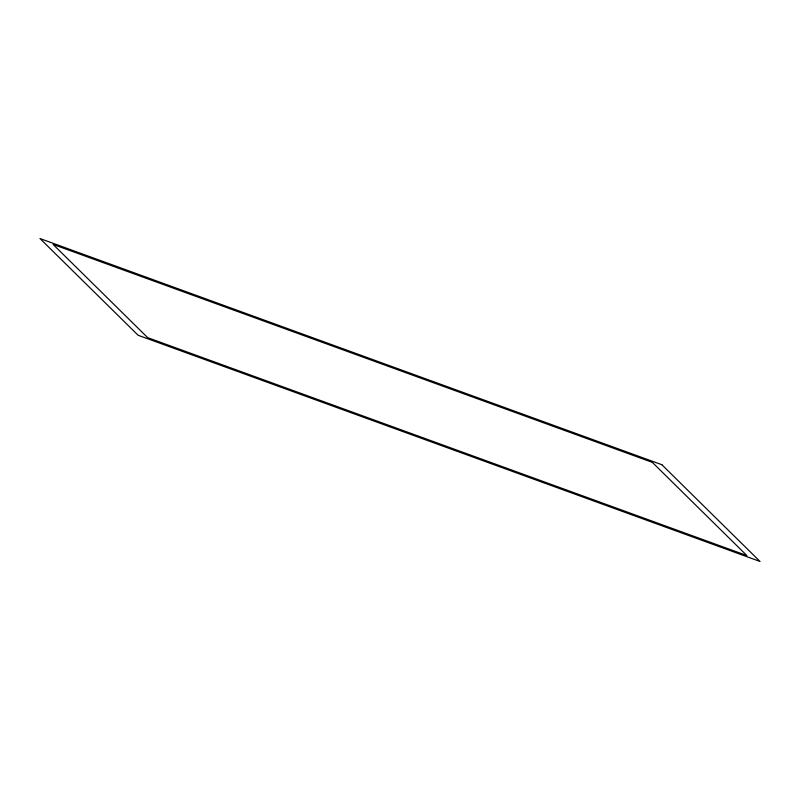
<?xml version="1.0" encoding="UTF-8"?>
<svg xmlns="http://www.w3.org/2000/svg" width="800" height="800" viewBox="0 0 800 800"><rect width="100%" height="100%" fill="white"/><g stroke="black" fill="none" stroke-linecap="round" stroke-linejoin="round"><path stroke-width="1.2" d="M661.85 464.71L40 238.55L138.15 335.29L760 561.45L661.85 464.71M652.32 462.35L53.09 244.42L147.68 337.65L746.9 555.58L652.32 462.35"/></g></svg>
